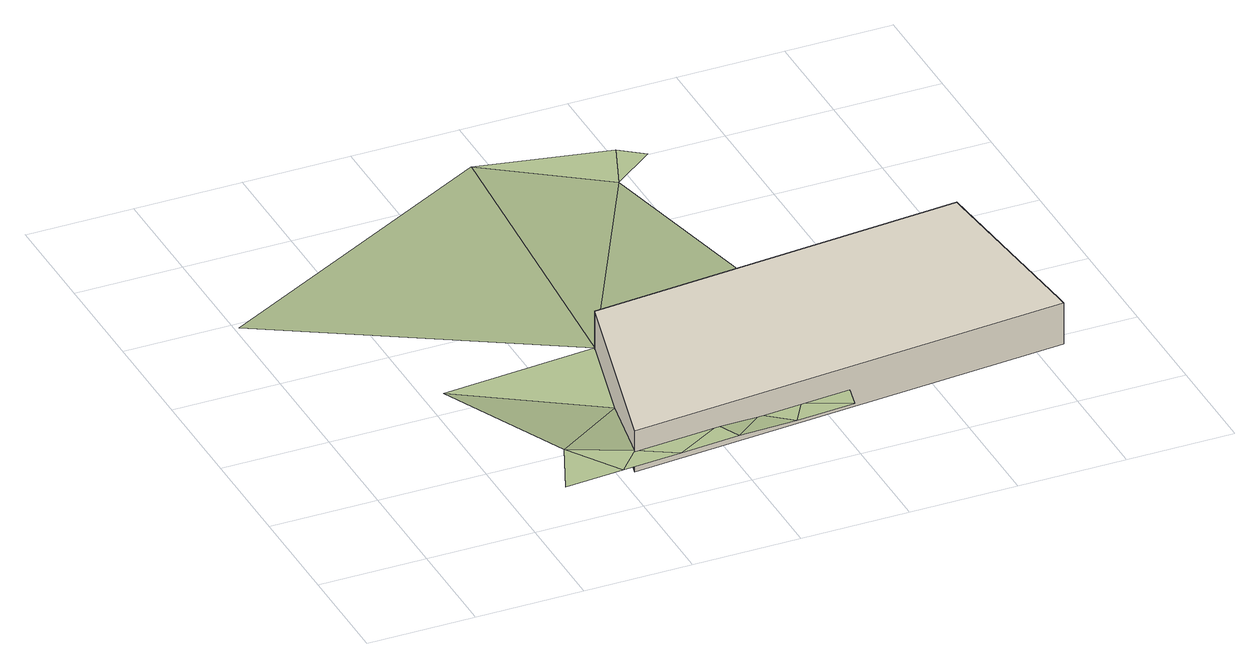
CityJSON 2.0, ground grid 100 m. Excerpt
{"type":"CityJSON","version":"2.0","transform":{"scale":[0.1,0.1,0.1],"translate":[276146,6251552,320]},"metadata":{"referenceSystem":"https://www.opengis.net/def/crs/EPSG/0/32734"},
"CityObjects":{
"building1":{"type":"Building","attributes":{"building":"yes","building:levels":1,"building_height":4.1,"roof_height":24.66,"ground_height":20.56,"plus_code":"4FRW3C9W+R4C"},"geometry":[{"type":"Solid","lod":"1","boundaries":[[[[0,1,2,3]],[[1,4,5,2]],[[4,6,7,5]],[[6,8,9,7]],[[8,10,11,9]],[[10,0,3,11]],[[3,2,5,7,9,11]],[[10,8,6,4,1,0]]]]}]},
"terrain1":{"type":"TINRelief","geometry":[{"type":"CompositeSurface","lod":"1","boundaries":[[[12,13,14]],[[15,14,13]],[[14,16,17]],[[15,13,18]],[[16,14,15]],[[17,16,19]],[[15,18,20]],[[20,18,21]],[[22,19,23]],[[24,20,21]],[[24,21,25]],[[25,26,24]],[[26,25,27]],[[27,28,26]],[[29,23,19]],[[30,29,19]],[[31,23,29]],[[29,32,31]]]}]}
},
"vertices":[
[6071,1540,165],[5983,2440,165],[5983,2440,575],[6071,1540,575],[2512,2134,165],[2512,2134,575],[2050,289,165],[2050,289,575],[6159,636,165],[6159,636,575],[6151,720,165],[6151,720,575],
[1284,4,380],[1837,49,380],[1518,547,380],[2050,289,380],[2281,1212,208],[1061,2007,208],[2390,94,380],[2512,2134,208],[2847,356,380],[2943,139,380],[9,3856,59],[2836,5385,38],[3246,390,359],[3497,184,359],[3644,424,359],[4050,229,359],[4105,462,359],[3886,4704,4],[4247,2287,173],[4070,5175,4],[4291,5007,4]
]}
